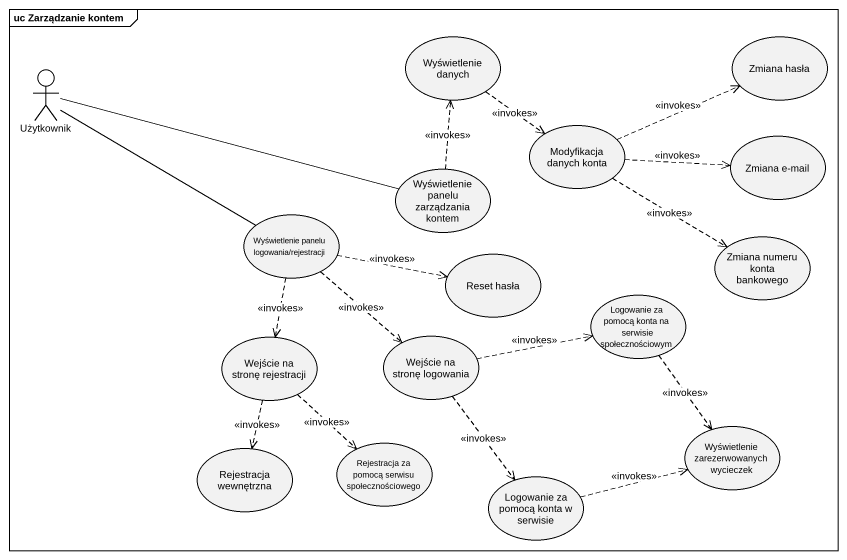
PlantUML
@startuml
mainframe uc Zarządzanie kontem
usecase "Wyświetlenie danych" as Wyświetlenie_danych
usecase "Zmiana hasła" as Zmiana_hasła
actor Użytkownik
usecase "Modyfikacja danych konta" as Modyfikacja_danych_konta
usecase "Zmiana e-mail" as Zmiana_e_mail
usecase "Wyświetlenie panelu zarządzania kontem" as Wyświetlenie_panelu
usecase "Wyświetlenie panelu logowania/rejestracji" as Wyświetlenie_panelu_2
usecase "Reset hasła" as Reset_hasła
usecase "Zmiana numeru konta bankowego" as Zmiana_numeru_konta
usecase "Logowanie za pomocą konta na serwisie społecznościowym" as Logowanie_za_pomocą_konta
usecase "Wejście na stronę rejestracji" as Wejście_na_stronę
usecase "Wejście na stronę logowania" as Wejście_na_stronę_logowania
usecase "Wyświetlenie zarezerwowanych wycieczek" as Wyświetlenie
usecase "Rejestracja wewnętrzna" as Rejestracja_wewnętrzna
usecase "Rejestracja za pomocą serwisu społecznościowego" as Rejestracja_za_pomocą
usecase "Logowanie za pomocą konta w serwisie" as Logowanie_za_pomocą_konta_w
Wyświetlenie_danych ..> Modyfikacja_danych_konta : <<invokes>>
Użytkownik -right- Wyświetlenie_panelu
Użytkownik -right- Wyświetlenie_panelu_2
Modyfikacja_danych_konta .right.> Zmiana_hasła : <<invokes>>
Modyfikacja_danych_konta .right.> Zmiana_e_mail : <<invokes>>
Modyfikacja_danych_konta ..> Zmiana_numeru_konta : <<invokes>>
Wyświetlenie_panelu .up.> Wyświetlenie_danych : <<invokes>>
Wyświetlenie_panelu_2 .right.> Reset_hasła : <<invokes>>
Wyświetlenie_panelu_2 ..> Wejście_na_stronę : <<invokes>>
Wyświetlenie_panelu_2 ..> Wejście_na_stronę_logowania : <<invokes>>
Logowanie_za_pomocą_konta ..> Wyświetlenie : <<invokes>>
Wejście_na_stronę ..> Rejestracja_wewnętrzna : <<invokes>>
Wejście_na_stronę ..> Rejestracja_za_pomocą : <<invokes>>
Wejście_na_stronę_logowania .right.> Logowanie_za_pomocą_konta : <<invokes>>
Wejście_na_stronę_logowania ..> Logowanie_za_pomocą_konta_w : <<invokes>>
Logowanie_za_pomocą_konta_w .right.> Wyświetlenie : <<invokes>>
@enduml
